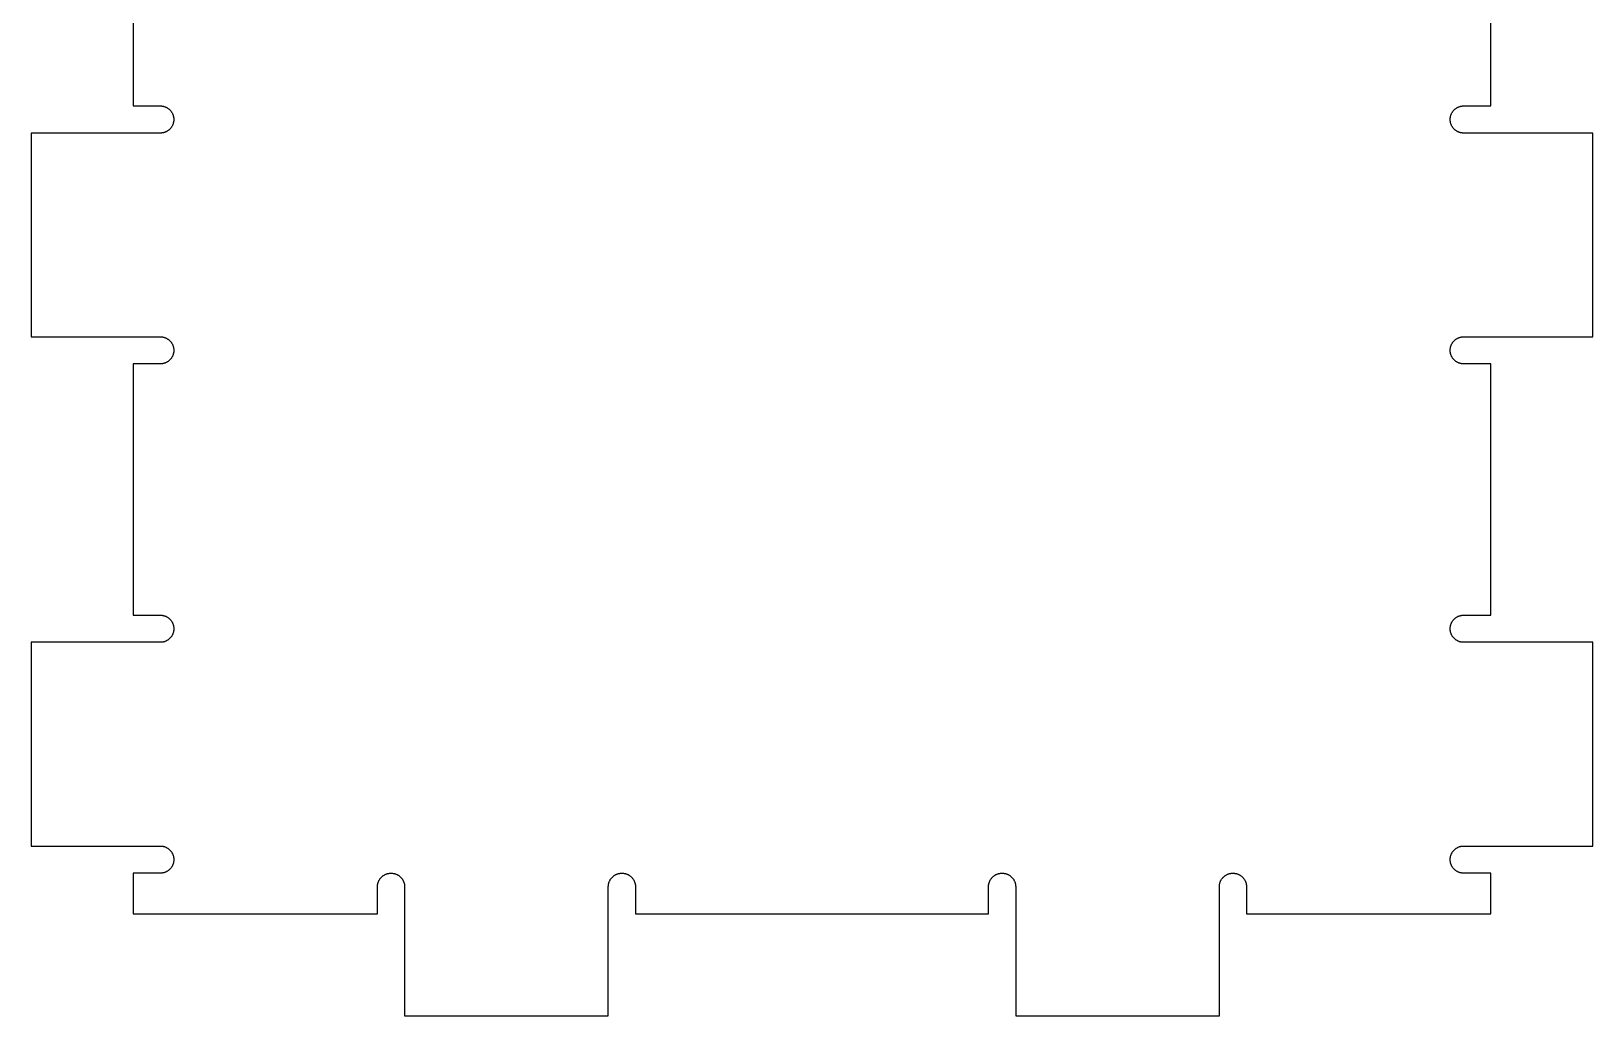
# Model space of a CAD drawing. Header units: millimetres. Extents: x 6.2 to 101, y 80 to 138.
# Drawn here: x 55 to 101, y 80 to 109 of the extents above; entities that cross this region are included whole.
import ezdxf

# ---------------------------------------------------------------- set-up
doc = ezdxf.new("R2010")
doc.units = ezdxf.units.MM
doc.layers.add('Default', color=18, linetype='Continuous', true_color=0x000000)

msp = doc.modelspace()

# ---------------------------------------------------------------- linework, layer by layer
at = {"layer": 'Default'}
for p, q in [((58, 114.2), (58, 106.8)), ((98, 106.8), (98, 114.2)), ((58, 106.8), (58.782, 106.8)), ((58.782, 106.8), (58.796, 106.8)), ((58.796, 106.8), (58.81, 106.8)), ((58.81, 106.8), (58.824, 106.799)), ((58.824, 106.799), (58.838, 106.798)), ((58.838, 106.798), (58.851, 106.797)), ((58.851, 106.797), (58.865, 106.795)), ((58.865, 106.795), (58.879, 106.792)), ((58.879, 106.792), (58.892, 106.789)), ((58.892, 106.789), (58.906, 106.786)), ((58.906, 106.786), (58.919, 106.782)), ((58.919, 106.782), (58.932, 106.778)), ((58.932, 106.778), (58.945, 106.773)), ((58.945, 106.773), (58.958, 106.767)), ((58.958, 106.767), (58.971, 106.762)), ((58.971, 106.762), (58.983, 106.756)), ((58.983, 106.756), (58.996, 106.749)), ((58.996, 106.749), (59.008, 106.742)), ((59.008, 106.742), (59.019, 106.734)), ((59.019, 106.734), (59.031, 106.727)), ((59.031, 106.727), (59.042, 106.718)), ((96.958, 106.718), (96.969, 106.727)), ((96.969, 106.727), (96.981, 106.735)), ((96.981, 106.735), (96.992, 106.742)), ((96.992, 106.742), (97.004, 106.749)), ((97.004, 106.749), (97.017, 106.756)), ((97.017, 106.756), (97.029, 106.762)), ((97.029, 106.762), (97.042, 106.767)), ((97.042, 106.767), (97.054, 106.773)), ((97.054, 106.773), (97.068, 106.778)), ((97.068, 106.778), (97.081, 106.782)), ((97.081, 106.782), (97.094, 106.786)), ((97.094, 106.786), (97.108, 106.789)), ((97.108, 106.789), (97.121, 106.792)), ((97.121, 106.792), (97.135, 106.795)), ((97.135, 106.795), (97.148, 106.797)), ((97.148, 106.797), (97.162, 106.798)), ((97.162, 106.798), (97.176, 106.799)), ((97.176, 106.799), (97.19, 106.8)), ((97.19, 106.8), (97.204, 106.8)), ((97.204, 106.8), (97.218, 106.8)), ((97.218, 106.8), (98, 106.8)), ((59.042, 106.718), (59.053, 106.71)), ((59.053, 106.71), (59.064, 106.701)), ((59.064, 106.701), (59.074, 106.691)), ((59.074, 106.691), (59.084, 106.682)), ((59.084, 106.682), (59.093, 106.672)), ((59.093, 106.672), (59.103, 106.661)), ((59.103, 106.661), (59.112, 106.651)), ((59.112, 106.651), (59.12, 106.64)), ((59.12, 106.64), (59.128, 106.628)), ((59.128, 106.628), (59.136, 106.617)), ((59.136, 106.617), (59.143, 106.605)), ((59.143, 106.605), (59.15, 106.593)), ((59.15, 106.593), (59.157, 106.581)), ((59.157, 106.581), (59.163, 106.568)), ((59.163, 106.568), (59.168, 106.556)), ((59.168, 106.556), (59.174, 106.543)), ((59.174, 106.543), (59.178, 106.53)), ((59.178, 106.27), (59.174, 106.257)), ((59.178, 106.53), (59.183, 106.516)), ((59.183, 106.284), (59.178, 106.27)), ((59.183, 106.516), (59.186, 106.503)), ((59.186, 106.297), (59.183, 106.284)), ((59.186, 106.503), (59.19, 106.49)), ((59.19, 106.31), (59.186, 106.297)), ((59.19, 106.49), (59.193, 106.476)), ((59.193, 106.324), (59.19, 106.31)), ((59.193, 106.476), (59.195, 106.462)), ((59.195, 106.338), (59.193, 106.324)), ((59.195, 106.462), (59.197, 106.449)), ((59.197, 106.351), (59.195, 106.338)), ((59.197, 106.449), (59.198, 106.435)), ((59.198, 106.365), (59.197, 106.351)), ((59.198, 106.435), (59.199, 106.421)), ((59.199, 106.379), (59.198, 106.365)), ((59.199, 106.421), (59.2, 106.407)), ((59.2, 106.393), (59.199, 106.379)), ((59.2, 106.407), (59.2, 106.393)), ((96.8, 106.407), (96.801, 106.421)), ((96.8, 106.393), (96.8, 106.407)), ((96.801, 106.379), (96.8, 106.393)), ((96.801, 106.421), (96.802, 106.435)), ((96.802, 106.365), (96.801, 106.379)), ((96.802, 106.435), (96.803, 106.449)), ((96.803, 106.351), (96.802, 106.365)), ((96.803, 106.449), (96.805, 106.462)), ((96.805, 106.338), (96.803, 106.351)), ((96.805, 106.462), (96.807, 106.476)), ((96.807, 106.324), (96.805, 106.338)), ((96.807, 106.476), (96.81, 106.49)), ((96.81, 106.31), (96.807, 106.324)), ((96.81, 106.49), (96.813, 106.503)), ((96.813, 106.297), (96.81, 106.31)), ((96.813, 106.503), (96.817, 106.516)), ((96.817, 106.284), (96.813, 106.297)), ((96.817, 106.516), (96.822, 106.53)), ((96.822, 106.27), (96.817, 106.284)), ((96.822, 106.53), (96.826, 106.543)), ((96.826, 106.257), (96.822, 106.27)), ((96.826, 106.543), (96.831, 106.556)), ((96.831, 106.556), (96.837, 106.568)), ((96.837, 106.568), (96.843, 106.581)), ((96.843, 106.581), (96.85, 106.593)), ((96.85, 106.593), (96.857, 106.605)), ((96.857, 106.605), (96.864, 106.617)), ((96.864, 106.617), (96.872, 106.629)), ((96.872, 106.629), (96.88, 106.64)), ((96.88, 106.64), (96.888, 106.651)), ((96.888, 106.651), (96.897, 106.661)), ((96.897, 106.661), (96.906, 106.672)), ((96.906, 106.672), (96.916, 106.682)), ((96.916, 106.682), (96.926, 106.692)), ((96.926, 106.692), (96.936, 106.701)), ((96.936, 106.701), (96.947, 106.71)), ((96.947, 106.71), (96.958, 106.718)), ((58.782, 106), (55, 106)), ((55, 106), (55, 100)), ((58.796, 106), (58.782, 106)), ((58.81, 106), (58.796, 106)), ((58.824, 106.001), (58.81, 106)), ((58.838, 106.002), (58.824, 106.001)), ((58.851, 106.003), (58.838, 106.002)), ((58.865, 106.005), (58.851, 106.003)), ((58.879, 106.008), (58.865, 106.005)), ((58.892, 106.011), (58.879, 106.008)), ((58.906, 106.014), (58.892, 106.011)), ((58.919, 106.018), (58.906, 106.014)), ((58.932, 106.022), (58.919, 106.018)), ((58.945, 106.027), (58.932, 106.022)), ((58.958, 106.033), (58.945, 106.027)), ((58.971, 106.038), (58.958, 106.033)), ((58.983, 106.044), (58.971, 106.038)), ((58.996, 106.051), (58.983, 106.044)), ((59.008, 106.058), (58.996, 106.051)), ((59.019, 106.066), (59.008, 106.058)), ((59.031, 106.073), (59.019, 106.066)), ((59.042, 106.082), (59.031, 106.073)), ((59.053, 106.09), (59.042, 106.082)), ((59.064, 106.099), (59.053, 106.09)), ((59.074, 106.109), (59.064, 106.099)), ((59.084, 106.118), (59.074, 106.109)), ((59.093, 106.128), (59.084, 106.118)), ((59.103, 106.139), (59.093, 106.128)), ((59.112, 106.149), (59.103, 106.139)), ((59.12, 106.16), (59.112, 106.149)), ((59.128, 106.172), (59.12, 106.16)), ((59.136, 106.183), (59.128, 106.172)), ((59.143, 106.195), (59.136, 106.183)), ((59.15, 106.207), (59.143, 106.195)), ((59.157, 106.219), (59.15, 106.207)), ((59.163, 106.232), (59.157, 106.219)), ((59.168, 106.244), (59.163, 106.232)), ((59.174, 106.257), (59.168, 106.244)), ((96.831, 106.244), (96.826, 106.257)), ((96.837, 106.232), (96.831, 106.244)), ((96.843, 106.219), (96.837, 106.232)), ((96.85, 106.207), (96.843, 106.219)), ((96.857, 106.195), (96.85, 106.207)), ((96.864, 106.183), (96.857, 106.195)), ((96.872, 106.171), (96.864, 106.183)), ((96.88, 106.16), (96.872, 106.171)), ((96.888, 106.149), (96.88, 106.16)), ((96.897, 106.139), (96.888, 106.149)), ((96.906, 106.128), (96.897, 106.139)), ((96.916, 106.118), (96.906, 106.128)), ((96.926, 106.108), (96.916, 106.118)), ((96.936, 106.099), (96.926, 106.108)), ((96.947, 106.09), (96.936, 106.099)), ((96.958, 106.082), (96.947, 106.09)), ((96.969, 106.073), (96.958, 106.082)), ((96.981, 106.065), (96.969, 106.073)), ((96.992, 106.058), (96.981, 106.065)), ((97.004, 106.051), (96.992, 106.058)), ((97.017, 106.044), (97.004, 106.051)), ((97.029, 106.038), (97.017, 106.044)), ((97.042, 106.033), (97.029, 106.038)), ((97.054, 106.027), (97.042, 106.033)), ((97.068, 106.022), (97.054, 106.027)), ((97.081, 106.018), (97.068, 106.022)), ((97.094, 106.014), (97.081, 106.018)), ((97.108, 106.011), (97.094, 106.014)), ((97.121, 106.008), (97.108, 106.011)), ((97.135, 106.005), (97.121, 106.008)), ((97.148, 106.003), (97.135, 106.005)), ((97.162, 106.002), (97.148, 106.003)), ((97.176, 106.001), (97.162, 106.002)), ((97.19, 106), (97.176, 106.001)), ((97.204, 106), (97.19, 106)), ((97.218, 106), (97.204, 106)), ((101, 106), (97.218, 106)), ((101, 100), (101, 106)), ((55, 100), (58.782, 100)), ((58.782, 100), (58.796, 100)), ((58.796, 100), (58.81, 100)), ((58.81, 100), (58.824, 99.999)), ((58.824, 99.999), (58.838, 99.998)), ((58.838, 99.998), (58.851, 99.997)), ((58.851, 99.997), (58.865, 99.995)), ((58.865, 99.995), (58.879, 99.992)), ((58.879, 99.992), (58.892, 99.989)), ((58.892, 99.989), (58.906, 99.986)), ((58.906, 99.986), (58.919, 99.982)), ((58.919, 99.982), (58.932, 99.978)), ((58.932, 99.978), (58.945, 99.973)), ((58.945, 99.973), (58.958, 99.967)), ((58.958, 99.967), (58.971, 99.962)), ((58.971, 99.962), (58.983, 99.956)), ((58.983, 99.956), (58.996, 99.949)), ((58.996, 99.949), (59.008, 99.942)), ((59.008, 99.942), (59.019, 99.934)), ((59.019, 99.934), (59.031, 99.927)), ((59.031, 99.927), (59.042, 99.918)), ((59.042, 99.918), (59.053, 99.91)), ((59.053, 99.91), (59.064, 99.901)), ((59.064, 99.901), (59.074, 99.891)), ((59.074, 99.891), (59.084, 99.882)), ((59.084, 99.882), (59.093, 99.872)), ((59.093, 99.872), (59.103, 99.861)), ((59.103, 99.861), (59.112, 99.851)), ((59.112, 99.851), (59.12, 99.84)), ((59.12, 99.84), (59.128, 99.828)), ((59.128, 99.828), (59.136, 99.817)), ((96.864, 99.817), (96.872, 99.829)), ((96.872, 99.829), (96.88, 99.84)), ((96.88, 99.84), (96.888, 99.851)), ((96.888, 99.851), (96.897, 99.861)), ((96.897, 99.861), (96.906, 99.872)), ((96.906, 99.872), (96.916, 99.882)), ((96.916, 99.882), (96.926, 99.892)), ((96.926, 99.892), (96.936, 99.901)), ((96.936, 99.901), (96.947, 99.91)), ((96.947, 99.91), (96.958, 99.918)), ((96.958, 99.918), (96.969, 99.927)), ((96.969, 99.927), (96.981, 99.935)), ((96.981, 99.935), (96.992, 99.942)), ((96.992, 99.942), (97.004, 99.949)), ((97.004, 99.949), (97.017, 99.956)), ((97.017, 99.956), (97.029, 99.962)), ((97.029, 99.962), (97.042, 99.967)), ((97.042, 99.967), (97.054, 99.973)), ((97.054, 99.973), (97.068, 99.978)), ((97.068, 99.978), (97.081, 99.982)), ((97.081, 99.982), (97.094, 99.986)), ((97.094, 99.986), (97.108, 99.989)), ((97.108, 99.989), (97.121, 99.992)), ((97.121, 99.992), (97.135, 99.995)), ((97.135, 99.995), (97.148, 99.997)), ((97.148, 99.997), (97.162, 99.998)), ((97.162, 99.998), (97.176, 99.999)), ((97.176, 99.999), (97.19, 100)), ((97.19, 100), (97.204, 100)), ((97.204, 100), (97.218, 100)), ((97.218, 100), (101, 100)), ((59.12, 99.36), (59.112, 99.349)), ((59.128, 99.372), (59.12, 99.36)), ((59.136, 99.383), (59.128, 99.372)), ((59.136, 99.817), (59.143, 99.805)), ((59.143, 99.395), (59.136, 99.383)), ((59.143, 99.805), (59.15, 99.793)), ((59.15, 99.407), (59.143, 99.395)), ((59.15, 99.793), (59.157, 99.781)), ((59.157, 99.419), (59.15, 99.407)), ((59.157, 99.781), (59.163, 99.768)), ((59.163, 99.432), (59.157, 99.419)), ((59.163, 99.768), (59.168, 99.756)), ((59.168, 99.444), (59.163, 99.432)), ((59.168, 99.756), (59.174, 99.743)), ((59.174, 99.457), (59.168, 99.444)), ((59.174, 99.743), (59.178, 99.73)), ((59.178, 99.47), (59.174, 99.457)), ((59.178, 99.73), (59.183, 99.716)), ((59.183, 99.484), (59.178, 99.47)), ((59.183, 99.716), (59.186, 99.703)), ((59.186, 99.497), (59.183, 99.484)), ((59.186, 99.703), (59.19, 99.69)), ((59.19, 99.51), (59.186, 99.497)), ((59.19, 99.69), (59.193, 99.676)), ((59.193, 99.524), (59.19, 99.51)), ((59.193, 99.676), (59.195, 99.662)), ((59.195, 99.538), (59.193, 99.524)), ((59.195, 99.662), (59.197, 99.649)), ((59.197, 99.551), (59.195, 99.538)), ((59.197, 99.649), (59.198, 99.635)), ((59.198, 99.565), (59.197, 99.551)), ((59.198, 99.635), (59.199, 99.621)), ((59.199, 99.579), (59.198, 99.565)), ((59.199, 99.621), (59.2, 99.607)), ((59.2, 99.593), (59.199, 99.579)), ((59.2, 99.607), (59.2, 99.593)), ((96.8, 99.607), (96.801, 99.621)), ((96.8, 99.593), (96.8, 99.607)), ((96.801, 99.579), (96.8, 99.593)), ((96.801, 99.621), (96.802, 99.635)), ((96.802, 99.565), (96.801, 99.579)), ((96.802, 99.635), (96.803, 99.649)), ((96.803, 99.551), (96.802, 99.565)), ((96.803, 99.649), (96.805, 99.662)), ((96.805, 99.538), (96.803, 99.551)), ((96.805, 99.662), (96.807, 99.676)), ((96.807, 99.524), (96.805, 99.538)), ((96.807, 99.676), (96.81, 99.69)), ((96.81, 99.51), (96.807, 99.524)), ((96.81, 99.69), (96.813, 99.703)), ((96.813, 99.497), (96.81, 99.51)), ((96.813, 99.703), (96.817, 99.716)), ((96.817, 99.484), (96.813, 99.497)), ((96.817, 99.716), (96.822, 99.73)), ((96.822, 99.47), (96.817, 99.484)), ((96.822, 99.73), (96.826, 99.743)), ((96.826, 99.457), (96.822, 99.47)), ((96.826, 99.743), (96.831, 99.756)), ((96.831, 99.444), (96.826, 99.457)), ((96.831, 99.756), (96.837, 99.768)), ((96.837, 99.432), (96.831, 99.444)), ((96.837, 99.768), (96.843, 99.781)), ((96.843, 99.419), (96.837, 99.432)), ((96.843, 99.781), (96.85, 99.793)), ((96.85, 99.407), (96.843, 99.419)), ((96.85, 99.793), (96.857, 99.805)), ((96.857, 99.395), (96.85, 99.407)), ((96.857, 99.805), (96.864, 99.817)), ((96.864, 99.383), (96.857, 99.395)), ((96.872, 99.371), (96.864, 99.383)), ((96.88, 99.36), (96.872, 99.371)), ((96.888, 99.349), (96.88, 99.36)), ((58.782, 99.2), (58, 99.2)), ((58, 99.2), (58, 91.8)), ((58.796, 99.2), (58.782, 99.2)), ((58.81, 99.2), (58.796, 99.2)), ((58.824, 99.201), (58.81, 99.2)), ((58.838, 99.202), (58.824, 99.201)), ((58.851, 99.203), (58.838, 99.202)), ((58.865, 99.205), (58.851, 99.203)), ((58.879, 99.208), (58.865, 99.205)), ((58.892, 99.211), (58.879, 99.208)), ((58.906, 99.214), (58.892, 99.211)), ((58.919, 99.218), (58.906, 99.214)), ((58.932, 99.222), (58.919, 99.218)), ((58.945, 99.227), (58.932, 99.222)), ((58.958, 99.233), (58.945, 99.227)), ((58.971, 99.238), (58.958, 99.233)), ((58.983, 99.244), (58.971, 99.238)), ((58.996, 99.251), (58.983, 99.244)), ((59.008, 99.258), (58.996, 99.251)), ((59.019, 99.266), (59.008, 99.258)), ((59.031, 99.273), (59.019, 99.266)), ((59.042, 99.282), (59.031, 99.273)), ((59.053, 99.29), (59.042, 99.282)), ((59.064, 99.299), (59.053, 99.29)), ((59.074, 99.309), (59.064, 99.299)), ((59.084, 99.318), (59.074, 99.309)), ((59.093, 99.328), (59.084, 99.318)), ((59.103, 99.339), (59.093, 99.328)), ((59.112, 99.349), (59.103, 99.339)), ((96.897, 99.339), (96.888, 99.349)), ((96.906, 99.328), (96.897, 99.339)), ((96.916, 99.318), (96.906, 99.328)), ((96.926, 99.308), (96.916, 99.318)), ((96.936, 99.299), (96.926, 99.308)), ((96.947, 99.29), (96.936, 99.299)), ((96.958, 99.282), (96.947, 99.29)), ((96.969, 99.273), (96.958, 99.282)), ((96.981, 99.265), (96.969, 99.273)), ((96.992, 99.258), (96.981, 99.265)), ((97.004, 99.251), (96.992, 99.258)), ((97.017, 99.244), (97.004, 99.251)), ((97.029, 99.238), (97.017, 99.244)), ((97.042, 99.233), (97.029, 99.238)), ((97.054, 99.227), (97.042, 99.233)), ((97.068, 99.222), (97.054, 99.227)), ((97.081, 99.218), (97.068, 99.222)), ((97.094, 99.214), (97.081, 99.218)), ((97.108, 99.211), (97.094, 99.214)), ((97.121, 99.208), (97.108, 99.211)), ((97.135, 99.205), (97.121, 99.208)), ((97.148, 99.203), (97.135, 99.205)), ((97.162, 99.202), (97.148, 99.203)), ((97.176, 99.201), (97.162, 99.202)), ((97.19, 99.2), (97.176, 99.201)), ((97.204, 99.2), (97.19, 99.2)), ((97.218, 99.2), (97.204, 99.2)), ((98, 99.2), (97.218, 99.2)), ((98, 91.8), (98, 99.2)), ((58, 91.8), (58.8, 91.8)), ((58.8, 91.8), (58.814, 91.8)), ((58.814, 91.8), (58.828, 91.799)), ((58.828, 91.799), (58.841, 91.798)), ((58.841, 91.798), (58.855, 91.796)), ((58.855, 91.796), (58.869, 91.794)), ((58.869, 91.794), (58.882, 91.791)), ((58.882, 91.791), (58.896, 91.788)), ((58.896, 91.788), (58.909, 91.785)), ((58.909, 91.785), (58.922, 91.781)), ((58.922, 91.781), (58.935, 91.776)), ((58.935, 91.776), (58.948, 91.772)), ((58.948, 91.772), (58.961, 91.766)), ((58.961, 91.766), (58.974, 91.76)), ((58.974, 91.76), (58.986, 91.754)), ((58.986, 91.754), (58.998, 91.748)), ((58.998, 91.748), (59.01, 91.741)), ((59.01, 91.741), (59.022, 91.733)), ((59.022, 91.733), (59.033, 91.725)), ((59.033, 91.725), (59.044, 91.717)), ((59.044, 91.717), (59.055, 91.708)), ((59.055, 91.708), (59.065, 91.699)), ((59.065, 91.699), (59.075, 91.69)), ((59.075, 91.69), (59.085, 91.68)), ((59.085, 91.68), (59.095, 91.67)), ((59.095, 91.67), (59.104, 91.66)), ((59.104, 91.66), (59.113, 91.649)), ((59.113, 91.649), (59.121, 91.638)), ((59.121, 91.638), (59.129, 91.627)), ((59.129, 91.627), (59.137, 91.616)), ((59.137, 91.616), (59.144, 91.604)), ((59.144, 91.604), (59.151, 91.592)), ((59.151, 91.592), (59.157, 91.58)), ((59.157, 91.58), (59.163, 91.567)), ((59.163, 91.567), (59.169, 91.555)), ((59.169, 91.555), (59.174, 91.542)), ((59.174, 91.542), (59.179, 91.529)), ((96.821, 91.529), (96.826, 91.542)), ((96.826, 91.542), (96.831, 91.555)), ((96.831, 91.555), (96.837, 91.567)), ((96.837, 91.567), (96.843, 91.58)), ((96.843, 91.58), (96.849, 91.592)), ((96.849, 91.592), (96.856, 91.604)), ((96.856, 91.604), (96.863, 91.616)), ((96.863, 91.616), (96.871, 91.627)), ((96.871, 91.627), (96.879, 91.638)), ((96.879, 91.638), (96.887, 91.649)), ((96.887, 91.649), (96.896, 91.66)), ((96.896, 91.66), (96.905, 91.67)), ((96.905, 91.67), (96.915, 91.68)), ((96.915, 91.68), (96.925, 91.69)), ((96.925, 91.69), (96.935, 91.699)), ((96.935, 91.699), (96.945, 91.708)), ((96.945, 91.708), (96.956, 91.717)), ((96.956, 91.717), (96.967, 91.725)), ((96.967, 91.725), (96.978, 91.733)), ((96.978, 91.733), (96.99, 91.741)), ((96.99, 91.741), (97.002, 91.748)), ((97.002, 91.748), (97.014, 91.754)), ((97.014, 91.754), (97.026, 91.76)), ((97.026, 91.76), (97.039, 91.766)), ((97.039, 91.766), (97.052, 91.772)), ((97.052, 91.772), (97.065, 91.776)), ((97.065, 91.776), (97.078, 91.781)), ((97.078, 91.781), (97.091, 91.785)), ((97.091, 91.785), (97.104, 91.788)), ((97.104, 91.788), (97.118, 91.791)), ((97.118, 91.791), (97.131, 91.794)), ((97.131, 91.794), (97.145, 91.796)), ((97.145, 91.796), (97.159, 91.798)), ((97.159, 91.798), (97.172, 91.799)), ((97.172, 91.799), (97.186, 91.8)), ((97.186, 91.8), (97.2, 91.8)), ((97.2, 91.8), (98, 91.8)), ((59.044, 91.083), (59.033, 91.075)), ((59.055, 91.092), (59.044, 91.083)), ((59.065, 91.101), (59.055, 91.092)), ((59.075, 91.11), (59.065, 91.101)), ((59.085, 91.12), (59.075, 91.11)), ((59.095, 91.13), (59.085, 91.12)), ((59.104, 91.14), (59.095, 91.13)), ((59.113, 91.151), (59.104, 91.14)), ((59.121, 91.162), (59.113, 91.151)), ((59.129, 91.173), (59.121, 91.162)), ((59.137, 91.184), (59.129, 91.173)), ((59.144, 91.196), (59.137, 91.184)), ((59.151, 91.208), (59.144, 91.196)), ((59.157, 91.22), (59.151, 91.208)), ((59.163, 91.233), (59.157, 91.22)), ((59.169, 91.245), (59.163, 91.233)), ((59.174, 91.258), (59.169, 91.245)), ((59.179, 91.271), (59.174, 91.258)), ((59.179, 91.529), (59.183, 91.516)), ((59.183, 91.284), (59.179, 91.271)), ((59.183, 91.516), (59.187, 91.502)), ((59.187, 91.298), (59.183, 91.284)), ((59.187, 91.502), (59.19, 91.489)), ((59.19, 91.311), (59.187, 91.298)), ((59.19, 91.489), (59.193, 91.475)), ((59.193, 91.325), (59.19, 91.311)), ((59.193, 91.475), (59.195, 91.462)), ((59.195, 91.338), (59.193, 91.325)), ((59.195, 91.462), (59.197, 91.448)), ((59.197, 91.352), (59.195, 91.338)), ((59.197, 91.448), (59.199, 91.434)), ((59.199, 91.366), (59.197, 91.352)), ((59.199, 91.434), (59.199, 91.421)), ((59.199, 91.421), (59.2, 91.407)), ((59.2, 91.393), (59.199, 91.379)), ((59.199, 91.379), (59.199, 91.366)), ((59.2, 91.407), (59.2, 91.393)), ((96.8, 91.407), (96.801, 91.421)), ((96.8, 91.393), (96.8, 91.407)), ((96.801, 91.379), (96.8, 91.393)), ((96.801, 91.434), (96.803, 91.448)), ((96.801, 91.421), (96.801, 91.434)), ((96.801, 91.366), (96.801, 91.379)), ((96.803, 91.352), (96.801, 91.366)), ((96.803, 91.448), (96.805, 91.462)), ((96.805, 91.338), (96.803, 91.352)), ((96.805, 91.462), (96.807, 91.475)), ((96.807, 91.325), (96.805, 91.338)), ((96.807, 91.475), (96.81, 91.489)), ((96.81, 91.311), (96.807, 91.325)), ((96.81, 91.489), (96.813, 91.502)), ((96.813, 91.298), (96.81, 91.311)), ((96.813, 91.502), (96.817, 91.516)), ((96.817, 91.284), (96.813, 91.298)), ((96.817, 91.516), (96.821, 91.529)), ((96.821, 91.271), (96.817, 91.284)), ((96.826, 91.258), (96.821, 91.271)), ((96.831, 91.245), (96.826, 91.258)), ((96.837, 91.233), (96.831, 91.245)), ((96.843, 91.22), (96.837, 91.233)), ((96.849, 91.208), (96.843, 91.22)), ((96.856, 91.196), (96.849, 91.208)), ((96.863, 91.184), (96.856, 91.196)), ((96.871, 91.173), (96.863, 91.184)), ((96.879, 91.162), (96.871, 91.173)), ((96.887, 91.151), (96.879, 91.162)), ((96.896, 91.14), (96.887, 91.151)), ((96.905, 91.13), (96.896, 91.14)), ((96.915, 91.12), (96.905, 91.13)), ((96.925, 91.11), (96.915, 91.12)), ((96.935, 91.101), (96.925, 91.11)), ((96.945, 91.092), (96.935, 91.101)), ((96.956, 91.083), (96.945, 91.092)), ((96.967, 91.075), (96.956, 91.083)), ((58.8, 91), (55, 91)), ((55, 91), (55, 85)), ((58.814, 91), (58.8, 91)), ((58.828, 91.001), (58.814, 91)), ((58.841, 91.002), (58.828, 91.001)), ((58.855, 91.004), (58.841, 91.002)), ((58.869, 91.006), (58.855, 91.004)), ((58.882, 91.009), (58.869, 91.006)), ((58.896, 91.012), (58.882, 91.009)), ((58.909, 91.015), (58.896, 91.012)), ((58.922, 91.019), (58.909, 91.015)), ((58.935, 91.024), (58.922, 91.019)), ((58.948, 91.028), (58.935, 91.024)), ((58.961, 91.034), (58.948, 91.028)), ((58.974, 91.04), (58.961, 91.034)), ((58.986, 91.046), (58.974, 91.04)), ((58.998, 91.052), (58.986, 91.046)), ((59.01, 91.059), (58.998, 91.052)), ((59.022, 91.067), (59.01, 91.059)), ((59.033, 91.075), (59.022, 91.067)), ((96.978, 91.067), (96.967, 91.075)), ((96.99, 91.059), (96.978, 91.067)), ((97.002, 91.052), (96.99, 91.059)), ((97.014, 91.046), (97.002, 91.052)), ((97.026, 91.04), (97.014, 91.046)), ((97.039, 91.034), (97.026, 91.04)), ((97.052, 91.028), (97.039, 91.034)), ((97.065, 91.024), (97.052, 91.028)), ((97.078, 91.019), (97.065, 91.024)), ((97.091, 91.015), (97.078, 91.019)), ((97.104, 91.012), (97.091, 91.015)), ((97.118, 91.009), (97.104, 91.012)), ((97.131, 91.006), (97.118, 91.009)), ((97.145, 91.004), (97.131, 91.006)), ((97.159, 91.002), (97.145, 91.004)), ((97.172, 91.001), (97.159, 91.002)), ((97.186, 91), (97.172, 91.001)), ((97.2, 91), (97.186, 91)), ((101, 91), (97.2, 91)), ((101, 85), (101, 91)), ((55, 85), (58.8, 85)), ((58.8, 85), (58.814, 85)), ((58.814, 85), (58.828, 84.999)), ((58.828, 84.999), (58.841, 84.998)), ((58.841, 84.998), (58.855, 84.996)), ((58.855, 84.996), (58.869, 84.994)), ((58.869, 84.994), (58.882, 84.991)), ((58.882, 84.991), (58.896, 84.988)), ((58.896, 84.988), (58.909, 84.985)), ((58.909, 84.985), (58.922, 84.981)), ((58.922, 84.981), (58.935, 84.976)), ((58.935, 84.976), (58.948, 84.972)), ((58.948, 84.972), (58.961, 84.966)), ((58.961, 84.966), (58.974, 84.96)), ((58.974, 84.96), (58.986, 84.954)), ((58.986, 84.954), (58.998, 84.948)), ((58.998, 84.948), (59.01, 84.941)), ((59.01, 84.941), (59.022, 84.933)), ((59.022, 84.933), (59.033, 84.925)), ((59.033, 84.925), (59.044, 84.917)), ((59.044, 84.917), (59.055, 84.908)), ((59.055, 84.908), (59.065, 84.899)), ((59.065, 84.899), (59.075, 84.89)), ((59.075, 84.89), (59.085, 84.88)), ((59.085, 84.88), (59.095, 84.87)), ((59.095, 84.87), (59.104, 84.86)), ((59.104, 84.86), (59.113, 84.849)), ((59.113, 84.849), (59.121, 84.838)), ((59.121, 84.838), (59.129, 84.827)), ((59.129, 84.827), (59.137, 84.816)), ((59.137, 84.816), (59.144, 84.804)), ((59.144, 84.804), (59.151, 84.792)), ((59.151, 84.792), (59.157, 84.78)), ((59.157, 84.78), (59.163, 84.767)), ((59.163, 84.767), (59.169, 84.755)), ((59.169, 84.755), (59.174, 84.742)), ((59.174, 84.742), (59.179, 84.729)), ((59.179, 84.729), (59.183, 84.716)), ((59.183, 84.716), (59.187, 84.702)), ((59.187, 84.702), (59.19, 84.689)), ((59.19, 84.689), (59.193, 84.675)), ((59.193, 84.675), (59.195, 84.662)), ((59.195, 84.662), (59.197, 84.648)), ((59.197, 84.648), (59.199, 84.634)), ((96.801, 84.634), (96.803, 84.648)), ((96.803, 84.648), (96.805, 84.662)), ((96.805, 84.662), (96.807, 84.675)), ((96.807, 84.675), (96.81, 84.689)), ((96.81, 84.689), (96.813, 84.702)), ((96.813, 84.702), (96.817, 84.716)), ((96.817, 84.716), (96.821, 84.729)), ((96.821, 84.729), (96.826, 84.742)), ((96.826, 84.742), (96.831, 84.755)), ((96.831, 84.755), (96.837, 84.767)), ((96.837, 84.767), (96.843, 84.78)), ((96.843, 84.78), (96.849, 84.792)), ((96.849, 84.792), (96.856, 84.804)), ((96.856, 84.804), (96.863, 84.816)), ((96.863, 84.816), (96.871, 84.827)), ((96.871, 84.827), (96.879, 84.838)), ((96.879, 84.838), (96.887, 84.849)), ((96.887, 84.849), (96.896, 84.86)), ((96.896, 84.86), (96.905, 84.87)), ((96.905, 84.87), (96.915, 84.88)), ((96.915, 84.88), (96.925, 84.89)), ((96.925, 84.89), (96.935, 84.899)), ((96.935, 84.899), (96.945, 84.908)), ((96.945, 84.908), (96.956, 84.917)), ((96.956, 84.917), (96.967, 84.925)), ((96.967, 84.925), (96.978, 84.933)), ((96.978, 84.933), (96.99, 84.941)), ((96.99, 84.941), (97.002, 84.948)), ((97.002, 84.948), (97.014, 84.954)), ((97.014, 84.954), (97.026, 84.96)), ((97.026, 84.96), (97.039, 84.966)), ((97.039, 84.966), (97.052, 84.972)), ((97.052, 84.972), (97.065, 84.976)), ((97.065, 84.976), (97.078, 84.981)), ((97.078, 84.981), (97.091, 84.985)), ((97.091, 84.985), (97.104, 84.988)), ((97.104, 84.988), (97.118, 84.991)), ((97.118, 84.991), (97.131, 84.994)), ((97.131, 84.994), (97.145, 84.996)), ((97.145, 84.996), (97.159, 84.998)), ((97.159, 84.998), (97.172, 84.999)), ((97.172, 84.999), (97.186, 85)), ((97.186, 85), (97.2, 85)), ((97.2, 85), (101, 85)), ((58.8, 84.2), (58, 84.2)), ((58, 84.2), (58, 83)), ((58.814, 84.2), (58.8, 84.2)), ((58.828, 84.201), (58.814, 84.2)), ((58.841, 84.202), (58.828, 84.201)), ((58.855, 84.204), (58.841, 84.202)), ((58.869, 84.206), (58.855, 84.204)), ((58.882, 84.209), (58.869, 84.206)), ((58.896, 84.212), (58.882, 84.209)), ((58.909, 84.215), (58.896, 84.212)), ((58.922, 84.219), (58.909, 84.215)), ((58.935, 84.224), (58.922, 84.219)), ((58.948, 84.228), (58.935, 84.224)), ((58.961, 84.234), (58.948, 84.228)), ((58.974, 84.24), (58.961, 84.234)), ((58.986, 84.246), (58.974, 84.24)), ((58.998, 84.252), (58.986, 84.246)), ((59.01, 84.259), (58.998, 84.252)), ((59.022, 84.267), (59.01, 84.259)), ((59.033, 84.275), (59.022, 84.267)), ((59.044, 84.283), (59.033, 84.275)), ((59.055, 84.292), (59.044, 84.283)), ((59.065, 84.301), (59.055, 84.292)), ((59.075, 84.31), (59.065, 84.301)), ((59.085, 84.32), (59.075, 84.31)), ((59.095, 84.33), (59.085, 84.32)), ((59.104, 84.34), (59.095, 84.33)), ((59.113, 84.351), (59.104, 84.34)), ((59.121, 84.362), (59.113, 84.351)), ((59.129, 84.373), (59.121, 84.362)), ((59.137, 84.384), (59.129, 84.373)), ((59.144, 84.396), (59.137, 84.384)), ((59.151, 84.408), (59.144, 84.396)), ((59.157, 84.42), (59.151, 84.408)), ((59.163, 84.433), (59.157, 84.42)), ((59.169, 84.445), (59.163, 84.433)), ((59.174, 84.458), (59.169, 84.445)), ((59.179, 84.471), (59.174, 84.458)), ((59.183, 84.484), (59.179, 84.471)), ((59.187, 84.498), (59.183, 84.484)), ((59.19, 84.511), (59.187, 84.498)), ((59.193, 84.525), (59.19, 84.511)), ((59.195, 84.538), (59.193, 84.525)), ((59.197, 84.552), (59.195, 84.538)), ((59.199, 84.566), (59.197, 84.552)), ((59.199, 84.634), (59.199, 84.621)), ((59.199, 84.621), (59.2, 84.607)), ((59.2, 84.593), (59.199, 84.579)), ((59.199, 84.579), (59.199, 84.566)), ((59.2, 84.607), (59.2, 84.593)), ((65.469, 84.178), (65.482, 84.182)), ((65.482, 84.182), (65.495, 84.186)), ((65.495, 84.186), (65.509, 84.189)), ((65.509, 84.189), (65.522, 84.192)), ((65.522, 84.192), (65.536, 84.195)), ((65.536, 84.195), (65.55, 84.197)), ((65.55, 84.197), (65.563, 84.198)), ((65.563, 84.198), (65.577, 84.199)), ((65.577, 84.199), (65.591, 84.2)), ((65.591, 84.2), (65.605, 84.2)), ((65.605, 84.2), (65.619, 84.2)), ((65.619, 84.2), (65.633, 84.199)), ((65.633, 84.199), (65.646, 84.197)), ((65.646, 84.197), (65.66, 84.195)), ((65.66, 84.195), (65.674, 84.193)), ((65.674, 84.193), (65.687, 84.19)), ((65.687, 84.19), (65.701, 84.187)), ((65.701, 84.187), (65.714, 84.183)), ((65.714, 84.183), (65.727, 84.179)), ((72.271, 84.179), (72.284, 84.183)), ((72.284, 84.183), (72.298, 84.187)), ((72.298, 84.187), (72.311, 84.19)), ((72.311, 84.19), (72.325, 84.193)), ((72.325, 84.193), (72.338, 84.195)), ((72.338, 84.195), (72.352, 84.197)), ((72.352, 84.197), (72.366, 84.199)), ((72.366, 84.199), (72.379, 84.199)), ((72.379, 84.199), (72.393, 84.2)), ((72.393, 84.2), (72.407, 84.2)), ((72.407, 84.2), (72.421, 84.199)), ((72.421, 84.199), (72.434, 84.199)), ((72.434, 84.199), (72.448, 84.197)), ((72.448, 84.197), (72.462, 84.195)), ((72.462, 84.195), (72.475, 84.193)), ((72.475, 84.193), (72.489, 84.19)), ((72.489, 84.19), (72.502, 84.187)), ((72.502, 84.187), (72.516, 84.183)), ((72.516, 84.183), (72.529, 84.179)), ((83.471, 84.179), (83.484, 84.183)), ((83.484, 84.183), (83.498, 84.187)), ((83.498, 84.187), (83.511, 84.19)), ((83.511, 84.19), (83.525, 84.193)), ((83.525, 84.193), (83.538, 84.195)), ((83.538, 84.195), (83.552, 84.197)), ((83.552, 84.197), (83.566, 84.199)), ((83.566, 84.199), (83.579, 84.199)), ((83.579, 84.199), (83.593, 84.2)), ((83.593, 84.2), (83.607, 84.2)), ((83.607, 84.2), (83.621, 84.199)), ((83.621, 84.199), (83.634, 84.199)), ((83.634, 84.199), (83.648, 84.197)), ((83.648, 84.197), (83.662, 84.195)), ((83.662, 84.195), (83.675, 84.193)), ((83.675, 84.193), (83.689, 84.19)), ((83.689, 84.19), (83.702, 84.187)), ((83.702, 84.187), (83.716, 84.183)), ((83.716, 84.183), (83.729, 84.179)), ((90.269, 84.178), (90.282, 84.182)), ((90.282, 84.182), (90.295, 84.186)), ((90.295, 84.186), (90.309, 84.189)), ((90.309, 84.189), (90.322, 84.192)), ((90.322, 84.192), (90.336, 84.195)), ((90.336, 84.195), (90.35, 84.197)), ((90.35, 84.197), (90.363, 84.198)), ((90.363, 84.198), (90.377, 84.199)), ((90.377, 84.199), (90.391, 84.2)), ((90.391, 84.2), (90.405, 84.2)), ((90.405, 84.2), (90.419, 84.2)), ((90.419, 84.2), (90.433, 84.199)), ((90.433, 84.199), (90.446, 84.197)), ((90.446, 84.197), (90.46, 84.195)), ((90.46, 84.195), (90.474, 84.193)), ((90.474, 84.193), (90.487, 84.19)), ((90.487, 84.19), (90.501, 84.187)), ((90.501, 84.187), (90.514, 84.183)), ((90.514, 84.183), (90.527, 84.179)), ((96.8, 84.607), (96.801, 84.621)), ((96.8, 84.593), (96.8, 84.607)), ((96.801, 84.579), (96.8, 84.593)), ((96.801, 84.621), (96.801, 84.634)), ((96.801, 84.566), (96.801, 84.579)), ((96.803, 84.552), (96.801, 84.566)), ((96.805, 84.538), (96.803, 84.552)), ((96.807, 84.525), (96.805, 84.538)), ((96.81, 84.511), (96.807, 84.525)), ((96.813, 84.498), (96.81, 84.511)), ((96.817, 84.484), (96.813, 84.498)), ((96.821, 84.471), (96.817, 84.484)), ((96.826, 84.458), (96.821, 84.471)), ((96.831, 84.445), (96.826, 84.458)), ((96.837, 84.433), (96.831, 84.445)), ((96.843, 84.42), (96.837, 84.433)), ((96.849, 84.408), (96.843, 84.42)), ((96.856, 84.396), (96.849, 84.408)), ((96.863, 84.384), (96.856, 84.396)), ((96.871, 84.373), (96.863, 84.384)), ((96.879, 84.362), (96.871, 84.373)), ((96.887, 84.351), (96.879, 84.362)), ((96.896, 84.34), (96.887, 84.351)), ((96.905, 84.33), (96.896, 84.34)), ((96.915, 84.32), (96.905, 84.33)), ((96.925, 84.31), (96.915, 84.32)), ((96.935, 84.301), (96.925, 84.31)), ((96.945, 84.292), (96.935, 84.301)), ((96.956, 84.283), (96.945, 84.292)), ((96.967, 84.275), (96.956, 84.283)), ((96.978, 84.267), (96.967, 84.275)), ((96.99, 84.259), (96.978, 84.267)), ((97.002, 84.252), (96.99, 84.259)), ((97.014, 84.246), (97.002, 84.252)), ((97.026, 84.24), (97.014, 84.246)), ((97.039, 84.234), (97.026, 84.24)), ((97.052, 84.228), (97.039, 84.234)), ((97.065, 84.224), (97.052, 84.228)), ((97.078, 84.219), (97.065, 84.224)), ((97.091, 84.215), (97.078, 84.219)), ((97.104, 84.212), (97.091, 84.215)), ((97.118, 84.209), (97.104, 84.212)), ((97.131, 84.206), (97.118, 84.209)), ((97.145, 84.204), (97.131, 84.206)), ((97.159, 84.202), (97.145, 84.204)), ((97.172, 84.201), (97.159, 84.202)), ((97.186, 84.2), (97.172, 84.201)), ((97.2, 84.2), (97.186, 84.2)), ((98, 84.2), (97.2, 84.2)), ((98, 83), (98, 84.2)), ((65.2, 83.81), (65.201, 83.824)), ((65.2, 83.796), (65.2, 83.81)), ((65.2, 83.782), (65.2, 83.796)), ((65.2, 83), (65.2, 83.782)), ((65.201, 83.824), (65.202, 83.838)), ((65.202, 83.838), (65.203, 83.851)), ((65.203, 83.851), (65.205, 83.865)), ((65.205, 83.865), (65.208, 83.879)), ((65.208, 83.879), (65.211, 83.892)), ((65.211, 83.892), (65.214, 83.906)), ((65.214, 83.906), (65.218, 83.919)), ((65.218, 83.919), (65.222, 83.932)), ((65.222, 83.932), (65.227, 83.945)), ((65.227, 83.945), (65.232, 83.958)), ((65.232, 83.958), (65.238, 83.97)), ((65.238, 83.97), (65.244, 83.983)), ((65.244, 83.983), (65.251, 83.995)), ((65.251, 83.995), (65.258, 84.007)), ((65.258, 84.007), (65.265, 84.019)), ((65.265, 84.019), (65.273, 84.03)), ((65.273, 84.03), (65.281, 84.041)), ((65.281, 84.041), (65.29, 84.052)), ((65.29, 84.052), (65.298, 84.063)), ((65.298, 84.063), (65.308, 84.073)), ((65.308, 84.073), (65.317, 84.083)), ((65.317, 84.083), (65.327, 84.093)), ((65.327, 84.093), (65.338, 84.102)), ((65.338, 84.102), (65.348, 84.111)), ((65.348, 84.111), (65.359, 84.119)), ((65.359, 84.119), (65.37, 84.128)), ((65.37, 84.128), (65.382, 84.135)), ((65.382, 84.135), (65.394, 84.143)), ((65.394, 84.143), (65.406, 84.15)), ((65.406, 84.15), (65.418, 84.156)), ((65.418, 84.156), (65.43, 84.162)), ((65.43, 84.162), (65.443, 84.168)), ((65.443, 84.168), (65.456, 84.173)), ((65.456, 84.173), (65.469, 84.178)), ((65.727, 84.179), (65.74, 84.175)), ((65.74, 84.175), (65.753, 84.169)), ((65.753, 84.169), (65.766, 84.164)), ((65.766, 84.164), (65.778, 84.158)), ((65.778, 84.158), (65.791, 84.152)), ((65.791, 84.152), (65.803, 84.145)), ((65.803, 84.145), (65.815, 84.138)), ((65.815, 84.138), (65.826, 84.13)), ((65.826, 84.13), (65.837, 84.122)), ((65.837, 84.122), (65.848, 84.113)), ((65.848, 84.113), (65.859, 84.105)), ((65.859, 84.105), (65.87, 84.095)), ((65.87, 84.095), (65.88, 84.086)), ((65.88, 84.086), (65.889, 84.076)), ((65.889, 84.076), (65.899, 84.066)), ((65.899, 84.066), (65.908, 84.055)), ((65.908, 84.055), (65.916, 84.045)), ((65.916, 84.045), (65.925, 84.034)), ((65.925, 84.034), (65.933, 84.022)), ((65.933, 84.022), (65.94, 84.01)), ((65.94, 84.01), (65.947, 83.999)), ((65.947, 83.999), (65.954, 83.986)), ((65.954, 83.986), (65.96, 83.974)), ((65.96, 83.974), (65.966, 83.961)), ((65.966, 83.961), (65.971, 83.949)), ((65.971, 83.949), (65.976, 83.936)), ((65.976, 83.936), (65.981, 83.923)), ((65.981, 83.923), (65.985, 83.909)), ((65.985, 83.909), (65.988, 83.896)), ((65.988, 83.896), (65.991, 83.883)), ((65.991, 83.883), (65.994, 83.869)), ((65.994, 83.869), (65.996, 83.855)), ((65.996, 83.855), (65.998, 83.841)), ((65.998, 83.841), (65.999, 83.828)), ((65.999, 83.828), (66, 83.814)), ((66, 83.814), (66, 83.8)), ((66, 83.8), (66, 83.782)), ((66, 83.782), (66, 80)), ((72, 83.814), (72.001, 83.828)), ((72, 83.8), (72, 83.814)), ((72, 80), (72, 83.8)), ((72.001, 83.828), (72.002, 83.841)), ((72.002, 83.841), (72.004, 83.855)), ((72.004, 83.855), (72.006, 83.869)), ((72.006, 83.869), (72.009, 83.882)), ((72.009, 83.882), (72.012, 83.896)), ((72.012, 83.896), (72.015, 83.909)), ((72.015, 83.909), (72.019, 83.922)), ((72.019, 83.922), (72.024, 83.935)), ((72.024, 83.935), (72.028, 83.948)), ((72.028, 83.948), (72.034, 83.961)), ((72.034, 83.961), (72.04, 83.974)), ((72.04, 83.974), (72.046, 83.986)), ((72.046, 83.986), (72.052, 83.998)), ((72.052, 83.998), (72.059, 84.01)), ((72.059, 84.01), (72.067, 84.022)), ((72.067, 84.022), (72.075, 84.033)), ((72.075, 84.033), (72.083, 84.044)), ((72.083, 84.044), (72.092, 84.055)), ((72.092, 84.055), (72.101, 84.065)), ((72.101, 84.065), (72.11, 84.075)), ((72.11, 84.075), (72.12, 84.085)), ((72.12, 84.085), (72.13, 84.095)), ((72.13, 84.095), (72.14, 84.104)), ((72.14, 84.104), (72.151, 84.113)), ((72.151, 84.113), (72.162, 84.121)), ((72.162, 84.121), (72.173, 84.129)), ((72.173, 84.129), (72.184, 84.137)), ((72.184, 84.137), (72.196, 84.144)), ((72.196, 84.144), (72.208, 84.151)), ((72.208, 84.151), (72.22, 84.157)), ((72.22, 84.157), (72.233, 84.163)), ((72.233, 84.163), (72.245, 84.169)), ((72.245, 84.169), (72.258, 84.174)), ((72.258, 84.174), (72.271, 84.179)), ((72.529, 84.179), (72.542, 84.174)), ((72.542, 84.174), (72.555, 84.169)), ((72.555, 84.169), (72.567, 84.163)), ((72.567, 84.163), (72.58, 84.157)), ((72.58, 84.157), (72.592, 84.151)), ((72.592, 84.151), (72.604, 84.144)), ((72.604, 84.144), (72.616, 84.137)), ((72.616, 84.137), (72.627, 84.129)), ((72.627, 84.129), (72.638, 84.121)), ((72.638, 84.121), (72.649, 84.113)), ((72.649, 84.113), (72.66, 84.104)), ((72.66, 84.104), (72.67, 84.095)), ((72.67, 84.095), (72.68, 84.085)), ((72.68, 84.085), (72.69, 84.075)), ((72.69, 84.075), (72.699, 84.065)), ((72.699, 84.065), (72.708, 84.055)), ((72.708, 84.055), (72.717, 84.044)), ((72.717, 84.044), (72.725, 84.033)), ((72.725, 84.033), (72.733, 84.022)), ((72.733, 84.022), (72.741, 84.01)), ((72.741, 84.01), (72.748, 83.998)), ((72.748, 83.998), (72.754, 83.986)), ((72.754, 83.986), (72.76, 83.974)), ((72.76, 83.974), (72.766, 83.961)), ((72.766, 83.961), (72.772, 83.948)), ((72.772, 83.948), (72.776, 83.935)), ((72.776, 83.935), (72.781, 83.922)), ((72.781, 83.922), (72.785, 83.909)), ((72.785, 83.909), (72.788, 83.896)), ((72.788, 83.896), (72.791, 83.882)), ((72.791, 83.882), (72.794, 83.869)), ((72.794, 83.869), (72.796, 83.855)), ((72.796, 83.855), (72.798, 83.841)), ((72.798, 83.841), (72.799, 83.828)), ((72.799, 83.828), (72.8, 83.814)), ((72.8, 83.814), (72.8, 83.8)), ((72.8, 83.8), (72.8, 83)), ((83.2, 83.814), (83.201, 83.828)), ((83.2, 83.8), (83.2, 83.814)), ((83.2, 83), (83.2, 83.8)), ((83.201, 83.828), (83.202, 83.841)), ((83.202, 83.841), (83.204, 83.855)), ((83.204, 83.855), (83.206, 83.869)), ((83.206, 83.869), (83.209, 83.882)), ((83.209, 83.882), (83.212, 83.896)), ((83.212, 83.896), (83.215, 83.909)), ((83.215, 83.909), (83.219, 83.922)), ((83.219, 83.922), (83.224, 83.935)), ((83.224, 83.935), (83.228, 83.948)), ((83.228, 83.948), (83.234, 83.961)), ((83.234, 83.961), (83.24, 83.974)), ((83.24, 83.974), (83.246, 83.986)), ((83.246, 83.986), (83.252, 83.998)), ((83.252, 83.998), (83.259, 84.01)), ((83.259, 84.01), (83.267, 84.022)), ((83.267, 84.022), (83.275, 84.033)), ((83.275, 84.033), (83.283, 84.044)), ((83.283, 84.044), (83.292, 84.055)), ((83.292, 84.055), (83.301, 84.065)), ((83.301, 84.065), (83.31, 84.075)), ((83.31, 84.075), (83.32, 84.085)), ((83.32, 84.085), (83.33, 84.095)), ((83.33, 84.095), (83.34, 84.104)), ((83.34, 84.104), (83.351, 84.113)), ((83.351, 84.113), (83.362, 84.121)), ((83.362, 84.121), (83.373, 84.129)), ((83.373, 84.129), (83.384, 84.137)), ((83.384, 84.137), (83.396, 84.144)), ((83.396, 84.144), (83.408, 84.151)), ((83.408, 84.151), (83.42, 84.157)), ((83.42, 84.157), (83.433, 84.163)), ((83.433, 84.163), (83.445, 84.169)), ((83.445, 84.169), (83.458, 84.174)), ((83.458, 84.174), (83.471, 84.179)), ((83.729, 84.179), (83.742, 84.174)), ((83.742, 84.174), (83.755, 84.169)), ((83.755, 84.169), (83.767, 84.163)), ((83.767, 84.163), (83.78, 84.157)), ((83.78, 84.157), (83.792, 84.151)), ((83.792, 84.151), (83.804, 84.144)), ((83.804, 84.144), (83.816, 84.137)), ((83.816, 84.137), (83.827, 84.129)), ((83.827, 84.129), (83.838, 84.121)), ((83.838, 84.121), (83.849, 84.113)), ((83.849, 84.113), (83.86, 84.104)), ((83.86, 84.104), (83.87, 84.095)), ((83.87, 84.095), (83.88, 84.085)), ((83.88, 84.085), (83.89, 84.075)), ((83.89, 84.075), (83.899, 84.065)), ((83.899, 84.065), (83.908, 84.055)), ((83.908, 84.055), (83.917, 84.044)), ((83.917, 84.044), (83.925, 84.033)), ((83.925, 84.033), (83.933, 84.022)), ((83.933, 84.022), (83.941, 84.01)), ((83.941, 84.01), (83.948, 83.998)), ((83.948, 83.998), (83.954, 83.986)), ((83.954, 83.986), (83.96, 83.974)), ((83.96, 83.974), (83.966, 83.961)), ((83.966, 83.961), (83.972, 83.948)), ((83.972, 83.948), (83.976, 83.935)), ((83.976, 83.935), (83.981, 83.922)), ((83.981, 83.922), (83.985, 83.909)), ((83.985, 83.909), (83.988, 83.896)), ((83.988, 83.896), (83.991, 83.882)), ((83.991, 83.882), (83.994, 83.869)), ((83.994, 83.869), (83.996, 83.855)), ((83.996, 83.855), (83.998, 83.841)), ((83.998, 83.841), (83.999, 83.828)), ((83.999, 83.828), (84, 83.814)), ((84, 83.814), (84, 83.8)), ((84, 83.8), (84, 80)), ((90, 83.81), (90.001, 83.824)), ((90, 83.796), (90, 83.81)), ((90, 83.782), (90, 83.796)), ((90, 80), (90, 83.782)), ((90.001, 83.824), (90.002, 83.838)), ((90.002, 83.838), (90.003, 83.851)), ((90.003, 83.851), (90.005, 83.865)), ((90.005, 83.865), (90.008, 83.879)), ((90.008, 83.879), (90.011, 83.892)), ((90.011, 83.892), (90.014, 83.906)), ((90.014, 83.906), (90.018, 83.919)), ((90.018, 83.919), (90.022, 83.932)), ((90.022, 83.932), (90.027, 83.945)), ((90.027, 83.945), (90.032, 83.958)), ((90.032, 83.958), (90.038, 83.97)), ((90.038, 83.97), (90.044, 83.983)), ((90.044, 83.983), (90.051, 83.995)), ((90.051, 83.995), (90.058, 84.007)), ((90.058, 84.007), (90.065, 84.019)), ((90.065, 84.019), (90.073, 84.03)), ((90.073, 84.03), (90.081, 84.041)), ((90.081, 84.041), (90.09, 84.052)), ((90.09, 84.052), (90.098, 84.063)), ((90.098, 84.063), (90.108, 84.073)), ((90.108, 84.073), (90.117, 84.083)), ((90.117, 84.083), (90.127, 84.093)), ((90.127, 84.093), (90.138, 84.102)), ((90.138, 84.102), (90.148, 84.111)), ((90.148, 84.111), (90.159, 84.119)), ((90.159, 84.119), (90.17, 84.128)), ((90.17, 84.128), (90.182, 84.135)), ((90.182, 84.135), (90.194, 84.143)), ((90.194, 84.143), (90.206, 84.15)), ((90.206, 84.15), (90.218, 84.156)), ((90.218, 84.156), (90.23, 84.162)), ((90.23, 84.162), (90.243, 84.168)), ((90.243, 84.168), (90.256, 84.173)), ((90.256, 84.173), (90.269, 84.178)), ((90.527, 84.179), (90.54, 84.175)), ((90.54, 84.175), (90.553, 84.169)), ((90.553, 84.169), (90.566, 84.164)), ((90.566, 84.164), (90.578, 84.158)), ((90.578, 84.158), (90.591, 84.152)), ((90.591, 84.152), (90.603, 84.145)), ((90.603, 84.145), (90.615, 84.138)), ((90.615, 84.138), (90.626, 84.13)), ((90.626, 84.13), (90.637, 84.122)), ((90.637, 84.122), (90.648, 84.113)), ((90.648, 84.113), (90.659, 84.105)), ((90.659, 84.105), (90.67, 84.095)), ((90.67, 84.095), (90.68, 84.086)), ((90.68, 84.086), (90.689, 84.076)), ((90.689, 84.076), (90.699, 84.066)), ((90.699, 84.066), (90.708, 84.055)), ((90.708, 84.055), (90.716, 84.045)), ((90.716, 84.045), (90.725, 84.034)), ((90.725, 84.034), (90.733, 84.022)), ((90.733, 84.022), (90.74, 84.01)), ((90.74, 84.01), (90.747, 83.999)), ((90.747, 83.999), (90.754, 83.986)), ((90.754, 83.986), (90.76, 83.974)), ((90.76, 83.974), (90.766, 83.961)), ((90.766, 83.961), (90.771, 83.949)), ((90.771, 83.949), (90.776, 83.936)), ((90.776, 83.936), (90.781, 83.923)), ((90.781, 83.923), (90.785, 83.909)), ((90.785, 83.909), (90.788, 83.896)), ((90.788, 83.896), (90.791, 83.883)), ((90.791, 83.883), (90.794, 83.869)), ((90.794, 83.869), (90.796, 83.855)), ((90.796, 83.855), (90.798, 83.841)), ((90.798, 83.841), (90.799, 83.828)), ((90.799, 83.828), (90.8, 83.814)), ((90.8, 83.814), (90.8, 83.8)), ((90.8, 83.8), (90.8, 83.782)), ((90.8, 83.782), (90.8, 83)), ((58, 83), (65.2, 83)), ((72.8, 83), (83.2, 83)), ((90.8, 83), (98, 83)), ((66, 80), (72, 80)), ((84, 80), (90, 80))]:
    msp.add_line(p, q, dxfattribs=at)

doc.saveas('drawing.dxf')
